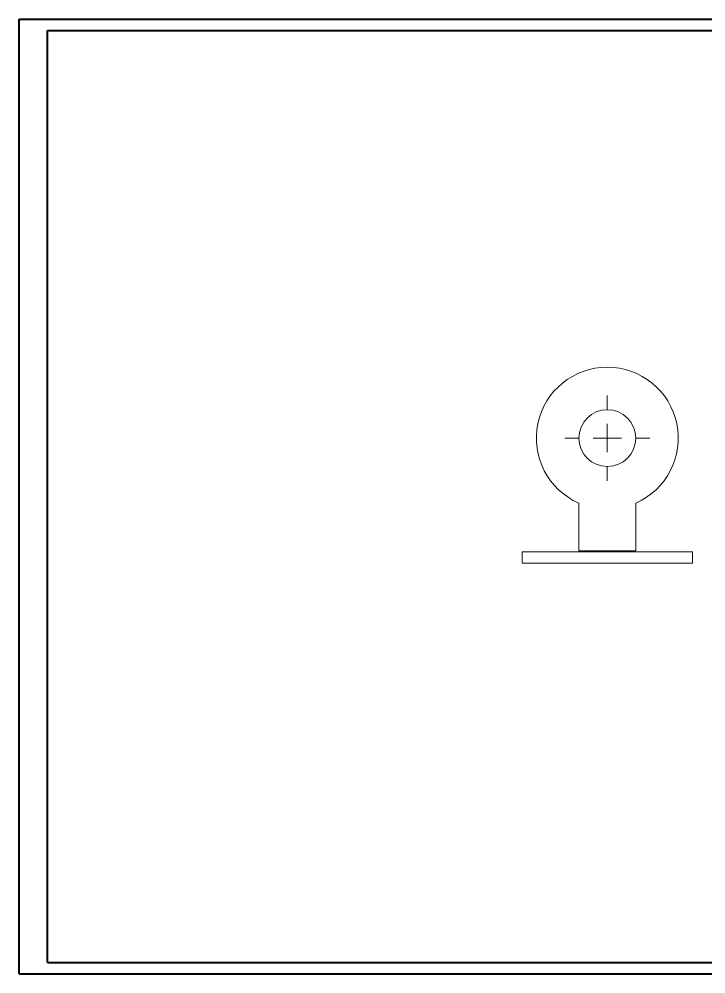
# Model space of a CAD drawing. Header units: millimetres. Extents: x 0 to 1189, y 0 to 841.
# Drawn here: x 0 to 605, y 0 to 841 of the extents above; entities that cross this region are included whole.
import ezdxf

# ---------------------------------------------------------------- set-up
doc = ezdxf.new("R2010")
doc.units = ezdxf.units.MM

# ---------------------------------------------------------------- blocks, each defined once
blk = doc.blocks.new('SW_CENTERMARKSYMBOL_0')
at = {"color": 0, "linetype": 'Continuous', "lineweight": 0}
for p, q in [((0, 25), (0, 37.5)), ((0, 0), (0, 12.5)), ((-25, 0), (-37.5, 0)), ((0, 0), (-12.5, 0)), ((0, 0), (0, -12.5)), ((0, 0), (12.5, 0)), ((25, 0), (37.5, 0)), ((0, -25), (0, -37.5))]:
    blk.add_line(p, q, dxfattribs=at)

msp = doc.modelspace()

# ---------------------------------------------------------------- linework, layer by layer
at = {"color": 7, "linetype": 'Continuous', "lineweight": 40}
for p, q in [((0.08, 0.21), (0.08, 841.21)), ((0.08, 841.21), (1189.08, 841.21)), ((25.08, 10.21), (25.08, 831.21)), ((25.08, 831.21), (1179.08, 831.21)), ((25.08, 10.21), (1179.08, 10.21)), ((0.08, 0.21), (1189.08, 0.21))]:
    msp.add_line(p, q, dxfattribs=at)
at = {"color": 7, "linetype": 'Continuous', "lineweight": 15}
for p, q in [((493.37, 414.84), (493.37, 372.95)), ((543.37, 372.95), (543.37, 414.84)), ((443.37, 372.12), (593.37, 372.12)), ((443.37, 372.12), (443.37, 362.12)), ((493.37, 372.95), (543.37, 372.95)), ((593.37, 372.12), (593.37, 362.12)), ((443.37, 362.12), (593.37, 362.12))]:
    msp.add_line(p, q, dxfattribs=at)
msp.add_circle((518.37, 472.12), 25, dxfattribs=at)
msp.add_arc((518.37, 472.12), 62.5, 293.57818, 246.42182, dxfattribs=at)

# ---------------------------------------------------------------- block references
at = {"color": 7, "linetype": 'Continuous', "lineweight": 0}
msp.add_blockref('SW_CENTERMARKSYMBOL_0', (518.37, 472.12), dxfattribs=at)

doc.saveas('drawing.dxf')
